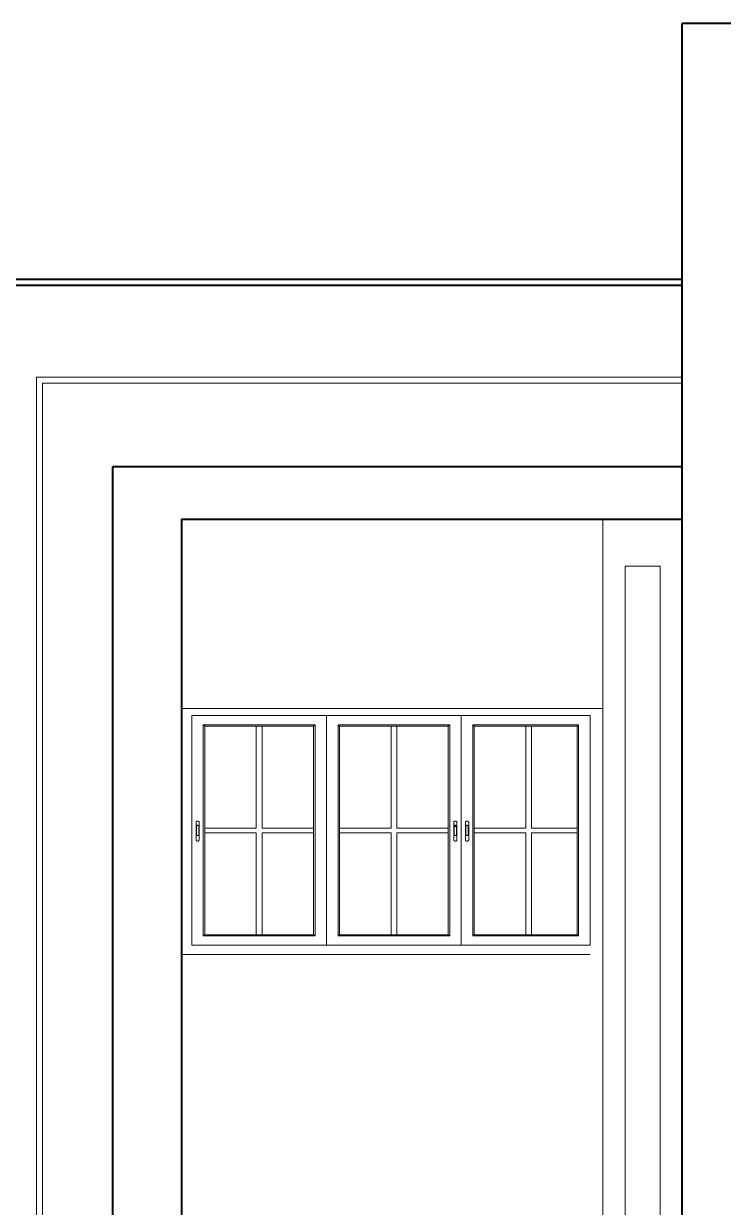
# Model space of a CAD drawing. Header units: inches. Extents: x 136316 to 139491, y -21083 to -17511.
# Drawn here: x 137498.4 to 137617.9, y -19835.7 to -19633.6 of the extents above; entities that cross this region are included whole.
import ezdxf

# ---------------------------------------------------------------- set-up
doc = ezdxf.new("R2010")
doc.units = ezdxf.units.IN
doc.header["$LTSCALE"] = 0.5
doc.header["$MEASUREMENT"] = 0
for name, color, linetype, lineweight in [('DIM 1-100', 4, 'Continuous', 13), ('HACTH', 253, 'Continuous', 9), ('wall', 1, 'Continuous', 40), ('window', 4, 'Continuous', 13)]:
    doc.layers.add(name, color=color, linetype=linetype, lineweight=lineweight)

msp = doc.modelspace()

# ---------------------------------------------------------------- linework, layer by layer
at = {"layer": 'DIM 1-100'}
msp.add_line((137525.36, -19750.53), (137597.31, -19750.53), dxfattribs=at)
at = {"layer": 'HACTH'}
for p, q in [((137500.61, -19693.93), (137610.86, -19693.93)), ((137500.61, -19693.93), (137500.61, -19958.19)), ((137501.61, -19694.93), (137501.61, -19958.19)), ((137610.86, -19694.93), (137501.61, -19694.93)), ((137597.31, -19985.19), (137597.31, -19718.19)), ((137601.08, -19726.19), (137607.08, -19726.19)), ((137601.08, -19949.19), (137601.08, -19726.19)), ((137607.08, -19726.19), (137607.08, -19949.19))]:
    msp.add_line(p, q, dxfattribs=at)
at = {"layer": 'wall'}
for p, q in [((137615.86, -19633.55), (137610.86, -19633.55)), ((137610.86, -19958.19), (137610.86, -19633.55)), ((137758.11, -19633.55), (137615.86, -19633.55)), ((137480.23, -19677.19), (137610.86, -19677.19)), ((137480.23, -19678.19), (137610.86, -19678.19)), ((137513.61, -19709.19), (137610.86, -19709.19)), ((137513.61, -19958.19), (137513.61, -19709.19)), ((137525.36, -19718.19), (137610.86, -19718.19)), ((137525.36, -19718.19), (137525.36, -19949.19))]:
    msp.add_line(p, q, dxfattribs=at)
at = {"layer": 'window'}
for p, q in [((137527.11, -19790.95), (137527.11, -19751.71)), ((137595.11, -19751.71), (137527.11, -19751.71)), ((137550.11, -19751.71), (137550.11, -19790.95)), ((137573.11, -19751.71), (137573.11, -19790.95)), ((137595.11, -19751.71), (137595.11, -19790.95)), ((137529.07, -19789.35), (137529.07, -19753.31)), ((137529.07, -19753.31), (137548.15, -19753.31)), ((137529.32, -19753.51), (137529.07, -19753.31)), ((137529.32, -19789.15), (137529.32, -19753.51)), ((137547.9, -19753.51), (137529.32, -19753.51)), ((137538.12, -19753.51), (137538.12, -19770.93)), ((137539.1, -19753.51), (137539.1, -19770.93)), ((137547.9, -19753.51), (137548.15, -19753.31)), ((137547.9, -19753.51), (137547.9, -19789.15)), ((137548.15, -19753.31), (137548.15, -19789.35)), ((137571.15, -19753.31), (137552.07, -19753.31)), ((137552.07, -19753.31), (137552.07, -19789.35)), ((137552.32, -19753.51), (137552.07, -19753.31)), ((137552.32, -19753.51), (137552.32, -19789.15)), ((137552.32, -19753.51), (137570.9, -19753.51)), ((137561.12, -19753.51), (137561.12, -19770.93)), ((137562.1, -19753.51), (137562.1, -19770.93)), ((137570.9, -19753.51), (137571.15, -19753.31)), ((137570.9, -19789.15), (137570.9, -19753.51)), ((137571.15, -19789.35), (137571.15, -19753.31)), ((137575.07, -19789.35), (137575.07, -19753.31)), ((137575.07, -19753.31), (137593.15, -19753.31)), ((137575.32, -19753.51), (137575.07, -19753.31)), ((137575.32, -19789.15), (137575.32, -19753.51)), ((137592.9, -19753.51), (137575.32, -19753.51)), ((137584.12, -19753.51), (137584.12, -19770.93)), ((137585.1, -19753.51), (137585.1, -19770.93)), ((137592.9, -19753.51), (137593.15, -19753.31)), ((137592.9, -19753.51), (137592.9, -19789.15)), ((137593.15, -19753.31), (137593.15, -19789.35)), ((137527.84, -19769.91), (137527.85, -19769.88)), ((137527.84, -19769.94), (137527.85, -19769.88)), ((137527.84, -19769.94), (137527.84, -19769.91)), ((137527.84, -19772.95), (137527.84, -19769.94)), ((137527.85, -19769.88), (137527.86, -19769.85)), ((137527.86, -19769.85), (137527.89, -19769.82)), ((137527.91, -19769.8), (137527.89, -19769.82)), ((137527.95, -19769.78), (137527.91, -19769.8)), ((137527.93, -19770.55), (137527.92, -19770.58)), ((137527.92, -19770.58), (137527.92, -19772.09)), ((137527.94, -19770.52), (137527.93, -19770.53)), ((137527.93, -19770.53), (137527.93, -19770.55)), ((137527.96, -19770.5), (137527.94, -19770.52)), ((137527.95, -19769.78), (137527.98, -19769.76)), ((137527.98, -19770.48), (137527.96, -19770.5)), ((137528.02, -19769.75), (137527.98, -19769.76)), ((137528, -19770.47), (137527.98, -19770.48)), ((137528.02, -19770.46), (137528, -19770.47)), ((137528.06, -19769.74), (137528.02, -19769.75)), ((137528.05, -19770.45), (137528.02, -19770.46)), ((137528.08, -19770.44), (137528.05, -19770.45)), ((137528.11, -19769.74), (137528.06, -19769.74)), ((137528.11, -19770.44), (137528.08, -19770.44)), ((137528.15, -19769.74), (137528.11, -19769.74)), ((137528.13, -19770.44), (137528.11, -19770.44)), ((137528.16, -19770.45), (137528.13, -19770.44)), ((137528.15, -19769.74), (137528.19, -19769.75)), ((137528.19, -19770.46), (137528.16, -19770.45)), ((137528.19, -19769.75), (137528.23, -19769.76)), ((137528.21, -19770.47), (137528.19, -19770.46)), ((137528.23, -19770.48), (137528.21, -19770.47)), ((137528.23, -19769.76), (137528.26, -19769.78)), ((137528.25, -19770.5), (137528.23, -19770.48)), ((137528.27, -19770.52), (137528.25, -19770.5)), ((137528.26, -19769.78), (137528.3, -19769.8)), ((137528.28, -19770.53), (137528.27, -19770.52)), ((137528.28, -19770.55), (137528.28, -19770.53)), ((137528.29, -19770.58), (137528.28, -19770.55)), ((137528.29, -19772.09), (137528.29, -19770.58)), ((137528.3, -19769.8), (137528.32, -19769.82)), ((137528.35, -19769.85), (137528.32, -19769.82)), ((137528.36, -19769.88), (137528.35, -19769.85)), ((137528.37, -19769.91), (137528.36, -19769.88)), ((137528.37, -19769.91), (137528.38, -19769.94)), ((137528.38, -19769.94), (137528.38, -19772.95)), ((137529.32, -19770.93), (137538.12, -19770.93)), ((137539.1, -19770.93), (137547.9, -19770.93)), ((137561.12, -19770.93), (137552.32, -19770.93)), ((137570.9, -19770.93), (137562.1, -19770.93)), ((137571.85, -19769.91), (137571.84, -19769.94)), ((137571.84, -19769.94), (137571.84, -19772.95)), ((137571.86, -19769.88), (137571.85, -19769.91)), ((137571.87, -19769.85), (137571.86, -19769.88)), ((137571.9, -19769.82), (137571.87, -19769.85)), ((137571.92, -19769.8), (137571.9, -19769.82)), ((137571.96, -19769.78), (137571.92, -19769.8)), ((137571.93, -19770.55), (137571.94, -19770.53)), ((137571.93, -19770.58), (137571.93, -19770.55)), ((137571.93, -19770.8), (137571.93, -19770.58)), ((137571.93, -19770.78), (137571.94, -19770.76)), ((137571.93, -19770.8), (137571.93, -19770.78)), ((137571.93, -19772.09), (137571.93, -19770.8)), ((137571.94, -19770.53), (137571.95, -19770.52)), ((137571.94, -19770.76), (137571.95, -19770.74)), ((137571.95, -19770.52), (137571.97, -19770.5)), ((137571.95, -19770.74), (137571.97, -19770.72)), ((137571.99, -19769.76), (137571.96, -19769.78)), ((137571.97, -19770.5), (137571.99, -19770.48)), ((137571.97, -19770.72), (137571.99, -19770.7)), ((137572.03, -19769.75), (137571.99, -19769.76)), ((137571.99, -19770.48), (137572.01, -19770.47)), ((137571.99, -19770.7), (137572.01, -19770.69)), ((137572.01, -19770.47), (137572.03, -19770.46)), ((137572.01, -19770.69), (137572.03, -19770.68)), ((137572.07, -19769.74), (137572.03, -19769.75)), ((137572.03, -19770.46), (137572.06, -19770.45)), ((137572.03, -19770.68), (137572.06, -19770.67)), ((137572.06, -19770.45), (137572.09, -19770.44)), ((137572.06, -19770.67), (137572.09, -19770.67)), ((137572.11, -19769.74), (137572.07, -19769.74)), ((137572.09, -19770.44), (137572.11, -19770.44)), ((137572.09, -19770.67), (137572.11, -19770.66)), ((137572.16, -19769.74), (137572.11, -19769.74)), ((137572.11, -19770.44), (137572.14, -19770.44)), ((137572.11, -19770.66), (137572.14, -19770.67)), ((137572.14, -19770.44), (137572.17, -19770.45)), ((137572.14, -19770.67), (137572.17, -19770.67)), ((137572.2, -19769.75), (137572.16, -19769.74)), ((137572.17, -19770.45), (137572.2, -19770.46)), ((137572.17, -19770.67), (137572.2, -19770.68)), ((137572.24, -19769.76), (137572.2, -19769.75)), ((137572.2, -19770.46), (137572.22, -19770.47)), ((137572.2, -19770.68), (137572.22, -19770.69)), ((137572.22, -19770.47), (137572.24, -19770.48)), ((137572.22, -19770.69), (137572.24, -19770.7)), ((137572.27, -19769.78), (137572.24, -19769.76)), ((137572.24, -19770.48), (137572.26, -19770.5)), ((137572.24, -19770.7), (137572.26, -19770.72)), ((137572.26, -19770.5), (137572.28, -19770.52)), ((137572.26, -19770.72), (137572.28, -19770.74)), ((137572.31, -19769.8), (137572.27, -19769.78)), ((137572.28, -19770.52), (137572.29, -19770.53)), ((137572.28, -19770.74), (137572.29, -19770.76)), ((137572.29, -19770.53), (137572.29, -19770.55)), ((137572.29, -19770.55), (137572.3, -19770.58)), ((137572.29, -19770.76), (137572.29, -19770.78)), ((137572.29, -19770.78), (137572.3, -19770.8)), ((137572.3, -19772.09), (137572.3, -19770.58)), ((137572.33, -19769.82), (137572.31, -19769.8)), ((137572.35, -19769.85), (137572.33, -19769.82)), ((137572.37, -19769.88), (137572.35, -19769.85)), ((137572.38, -19769.91), (137572.37, -19769.88)), ((137572.38, -19769.94), (137572.37, -19769.88)), ((137572.38, -19769.94), (137572.38, -19769.91)), ((137572.38, -19772.95), (137572.38, -19769.94)), ((137573.84, -19769.91), (137573.85, -19769.88)), ((137573.84, -19769.94), (137573.85, -19769.88)), ((137573.84, -19769.94), (137573.84, -19769.91)), ((137573.84, -19772.95), (137573.84, -19769.94)), ((137573.85, -19769.88), (137573.86, -19769.85)), ((137573.86, -19769.85), (137573.89, -19769.82)), ((137573.91, -19769.8), (137573.89, -19769.82)), ((137573.95, -19769.78), (137573.91, -19769.8)), ((137573.93, -19770.55), (137573.92, -19770.58)), ((137573.92, -19770.58), (137573.92, -19772.09)), ((137573.94, -19770.52), (137573.93, -19770.53)), ((137573.93, -19770.53), (137573.93, -19770.55)), ((137573.96, -19770.5), (137573.94, -19770.52)), ((137573.95, -19769.78), (137573.98, -19769.76)), ((137573.98, -19770.48), (137573.96, -19770.5)), ((137574.02, -19769.75), (137573.98, -19769.76)), ((137574, -19770.47), (137573.98, -19770.48)), ((137574.02, -19770.46), (137574, -19770.47)), ((137574.06, -19769.74), (137574.02, -19769.75)), ((137574.05, -19770.45), (137574.02, -19770.46)), ((137574.08, -19770.44), (137574.05, -19770.45)), ((137574.11, -19769.74), (137574.06, -19769.74)), ((137574.11, -19770.44), (137574.08, -19770.44)), ((137574.15, -19769.74), (137574.11, -19769.74)), ((137574.13, -19770.44), (137574.11, -19770.44)), ((137574.16, -19770.45), (137574.13, -19770.44)), ((137574.15, -19769.74), (137574.19, -19769.75)), ((137574.19, -19770.46), (137574.16, -19770.45)), ((137574.19, -19769.75), (137574.23, -19769.76)), ((137574.21, -19770.47), (137574.19, -19770.46)), ((137574.23, -19770.48), (137574.21, -19770.47)), ((137574.23, -19769.76), (137574.26, -19769.78)), ((137574.25, -19770.5), (137574.23, -19770.48)), ((137574.27, -19770.52), (137574.25, -19770.5)), ((137574.26, -19769.78), (137574.3, -19769.8)), ((137574.28, -19770.53), (137574.27, -19770.52)), ((137574.28, -19770.55), (137574.28, -19770.53)), ((137574.29, -19770.58), (137574.28, -19770.55)), ((137574.29, -19772.09), (137574.29, -19770.58)), ((137574.3, -19769.8), (137574.32, -19769.82)), ((137574.35, -19769.85), (137574.32, -19769.82)), ((137574.36, -19769.88), (137574.35, -19769.85)), ((137574.37, -19769.91), (137574.36, -19769.88)), ((137574.37, -19769.91), (137574.38, -19769.94)), ((137574.38, -19769.94), (137574.38, -19772.95)), ((137575.32, -19770.93), (137584.12, -19770.93)), ((137585.1, -19770.93), (137592.9, -19770.93)), ((137527.84, -19772.98), (137527.84, -19772.95)), ((137527.85, -19773.01), (137527.84, -19772.98)), ((137527.85, -19773.01), (137527.86, -19773.04)), ((137527.86, -19773.04), (137527.89, -19773.07)), ((137527.89, -19773.07), (137527.91, -19773.09)), ((137527.95, -19773.11), (137527.91, -19773.09)), ((137527.93, -19772.11), (137527.92, -19772.09)), ((137527.93, -19772.13), (137527.93, -19772.11)), ((137527.94, -19772.15), (137527.93, -19772.13)), ((137527.96, -19772.17), (137527.94, -19772.15)), ((137527.98, -19773.13), (137527.95, -19773.11)), ((137527.98, -19772.19), (137527.96, -19772.17)), ((137528, -19772.2), (137527.98, -19772.19)), ((137527.98, -19773.13), (137528.02, -19773.14)), ((137528.02, -19772.21), (137528, -19772.2)), ((137528.05, -19772.22), (137528.02, -19772.21)), ((137528.06, -19773.15), (137528.02, -19773.14)), ((137528.08, -19772.22), (137528.05, -19772.22)), ((137528.11, -19773.15), (137528.06, -19773.15)), ((137528.11, -19772.22), (137528.08, -19772.22)), ((137528.13, -19772.22), (137528.11, -19772.22)), ((137528.11, -19773.15), (137528.15, -19773.15)), ((137528.16, -19772.22), (137528.13, -19772.22)), ((137528.15, -19773.15), (137528.19, -19773.14)), ((137528.19, -19772.21), (137528.16, -19772.22)), ((137528.21, -19772.2), (137528.19, -19772.21)), ((137528.23, -19773.13), (137528.19, -19773.14)), ((137528.23, -19772.19), (137528.21, -19772.2)), ((137528.25, -19772.17), (137528.23, -19772.19)), ((137528.26, -19773.11), (137528.23, -19773.13)), ((137528.27, -19772.15), (137528.25, -19772.17)), ((137528.26, -19773.11), (137528.3, -19773.09)), ((137528.28, -19772.13), (137528.27, -19772.15)), ((137528.29, -19772.09), (137528.28, -19772.11)), ((137528.28, -19772.11), (137528.28, -19772.13)), ((137528.3, -19773.09), (137528.32, -19773.07)), ((137528.32, -19773.07), (137528.35, -19773.04)), ((137528.36, -19773.01), (137528.35, -19773.04)), ((137528.38, -19772.95), (137528.36, -19773.01)), ((137528.37, -19772.98), (137528.36, -19773.01)), ((137528.37, -19772.98), (137528.38, -19772.95)), ((137529.32, -19771.73), (137538.12, -19771.73)), ((137538.12, -19771.73), (137538.12, -19789.15)), ((137539.1, -19771.73), (137547.9, -19771.73)), ((137539.1, -19771.73), (137539.1, -19789.15)), ((137561.12, -19771.73), (137552.32, -19771.73)), ((137561.12, -19771.73), (137561.12, -19789.15)), ((137562.1, -19771.73), (137562.1, -19789.15)), ((137570.9, -19771.73), (137562.1, -19771.73)), ((137571.85, -19772.98), (137571.84, -19772.95)), ((137571.84, -19772.95), (137571.86, -19773.01)), ((137571.85, -19772.98), (137571.86, -19773.01)), ((137571.86, -19773.01), (137571.87, -19773.04)), ((137571.87, -19773.04), (137571.9, -19773.07)), ((137571.9, -19773.07), (137571.92, -19773.09)), ((137571.92, -19773.09), (137571.96, -19773.11)), ((137571.93, -19772.09), (137571.93, -19772.11)), ((137571.93, -19772.11), (137571.94, -19772.13)), ((137571.94, -19772.13), (137571.95, -19772.15)), ((137571.95, -19772.15), (137571.97, -19772.17)), ((137571.96, -19773.11), (137571.99, -19773.13)), ((137571.97, -19772.17), (137571.99, -19772.19)), ((137571.99, -19772.19), (137572.01, -19772.2)), ((137571.99, -19773.13), (137572.03, -19773.14)), ((137572.01, -19772.2), (137572.03, -19772.21)), ((137572.03, -19772.21), (137572.06, -19772.22)), ((137572.03, -19773.14), (137572.07, -19773.15)), ((137572.06, -19772.22), (137572.09, -19772.22)), ((137572.07, -19773.15), (137572.11, -19773.15)), ((137572.09, -19772.22), (137572.11, -19772.22)), ((137572.11, -19772.22), (137572.14, -19772.22)), ((137572.11, -19773.15), (137572.16, -19773.15)), ((137572.14, -19772.22), (137572.17, -19772.22)), ((137572.16, -19773.15), (137572.2, -19773.14)), ((137572.17, -19772.22), (137572.2, -19772.21)), ((137572.2, -19772.21), (137572.22, -19772.2)), ((137572.2, -19773.14), (137572.24, -19773.13)), ((137572.22, -19772.2), (137572.24, -19772.19)), ((137572.24, -19772.19), (137572.26, -19772.17)), ((137572.24, -19773.13), (137572.27, -19773.11)), ((137572.26, -19772.17), (137572.28, -19772.15)), ((137572.27, -19773.11), (137572.31, -19773.09)), ((137572.28, -19772.15), (137572.29, -19772.13)), ((137572.29, -19772.11), (137572.3, -19772.09)), ((137572.29, -19772.13), (137572.29, -19772.11)), ((137572.31, -19773.09), (137572.33, -19773.07)), ((137572.33, -19773.07), (137572.35, -19773.04)), ((137572.35, -19773.04), (137572.37, -19773.01)), ((137572.37, -19773.01), (137572.38, -19772.98)), ((137572.38, -19772.98), (137572.38, -19772.95)), ((137573.84, -19772.98), (137573.84, -19772.95)), ((137573.85, -19773.01), (137573.84, -19772.98)), ((137573.85, -19773.01), (137573.86, -19773.04)), ((137573.86, -19773.04), (137573.89, -19773.07)), ((137573.89, -19773.07), (137573.91, -19773.09)), ((137573.95, -19773.11), (137573.91, -19773.09)), ((137573.93, -19772.11), (137573.92, -19772.09)), ((137573.93, -19772.13), (137573.93, -19772.11)), ((137573.94, -19772.15), (137573.93, -19772.13)), ((137573.96, -19772.17), (137573.94, -19772.15)), ((137573.98, -19773.13), (137573.95, -19773.11)), ((137573.98, -19772.19), (137573.96, -19772.17)), ((137574, -19772.2), (137573.98, -19772.19)), ((137573.98, -19773.13), (137574.02, -19773.14)), ((137574.02, -19772.21), (137574, -19772.2)), ((137574.05, -19772.22), (137574.02, -19772.21)), ((137574.06, -19773.15), (137574.02, -19773.14)), ((137574.08, -19772.22), (137574.05, -19772.22)), ((137574.11, -19773.15), (137574.06, -19773.15)), ((137574.11, -19772.22), (137574.08, -19772.22)), ((137574.13, -19772.22), (137574.11, -19772.22)), ((137574.11, -19773.15), (137574.15, -19773.15)), ((137574.16, -19772.22), (137574.13, -19772.22)), ((137574.15, -19773.15), (137574.19, -19773.14)), ((137574.19, -19772.21), (137574.16, -19772.22)), ((137574.21, -19772.2), (137574.19, -19772.21)), ((137574.23, -19773.13), (137574.19, -19773.14)), ((137574.23, -19772.19), (137574.21, -19772.2)), ((137574.25, -19772.17), (137574.23, -19772.19)), ((137574.26, -19773.11), (137574.23, -19773.13)), ((137574.27, -19772.15), (137574.25, -19772.17)), ((137574.26, -19773.11), (137574.3, -19773.09)), ((137574.28, -19772.13), (137574.27, -19772.15)), ((137574.29, -19772.09), (137574.28, -19772.11)), ((137574.28, -19772.11), (137574.28, -19772.13)), ((137574.3, -19773.09), (137574.32, -19773.07)), ((137574.32, -19773.07), (137574.35, -19773.04)), ((137574.36, -19773.01), (137574.35, -19773.04)), ((137574.38, -19772.95), (137574.36, -19773.01)), ((137574.37, -19772.98), (137574.36, -19773.01)), ((137574.37, -19772.98), (137574.38, -19772.95)), ((137575.32, -19771.73), (137584.12, -19771.73)), ((137584.12, -19771.73), (137584.12, -19789.15)), ((137585.1, -19771.73), (137592.9, -19771.73)), ((137585.1, -19771.73), (137585.1, -19789.15)), ((137529.07, -19789.35), (137529.32, -19789.15)), ((137548.15, -19789.35), (137529.07, -19789.35)), ((137547.9, -19789.15), (137529.32, -19789.15)), ((137547.9, -19789.15), (137548.15, -19789.35)), ((137552.32, -19789.15), (137552.07, -19789.35)), ((137552.07, -19789.35), (137571.15, -19789.35)), ((137552.32, -19789.15), (137570.9, -19789.15)), ((137571.15, -19789.35), (137570.9, -19789.15)), ((137575.07, -19789.35), (137575.32, -19789.15)), ((137593.15, -19789.35), (137575.07, -19789.35)), ((137592.9, -19789.15), (137575.32, -19789.15)), ((137592.9, -19789.15), (137593.15, -19789.35)), ((137527.11, -19790.95), (137550.11, -19790.95)), ((137573.11, -19790.95), (137550.11, -19790.95)), ((137573.11, -19790.95), (137595.11, -19790.95)), ((137595.11, -19792.53), (137525.36, -19792.53))]:
    msp.add_line(p, q, dxfattribs=at)

doc.saveas('drawing.dxf')
